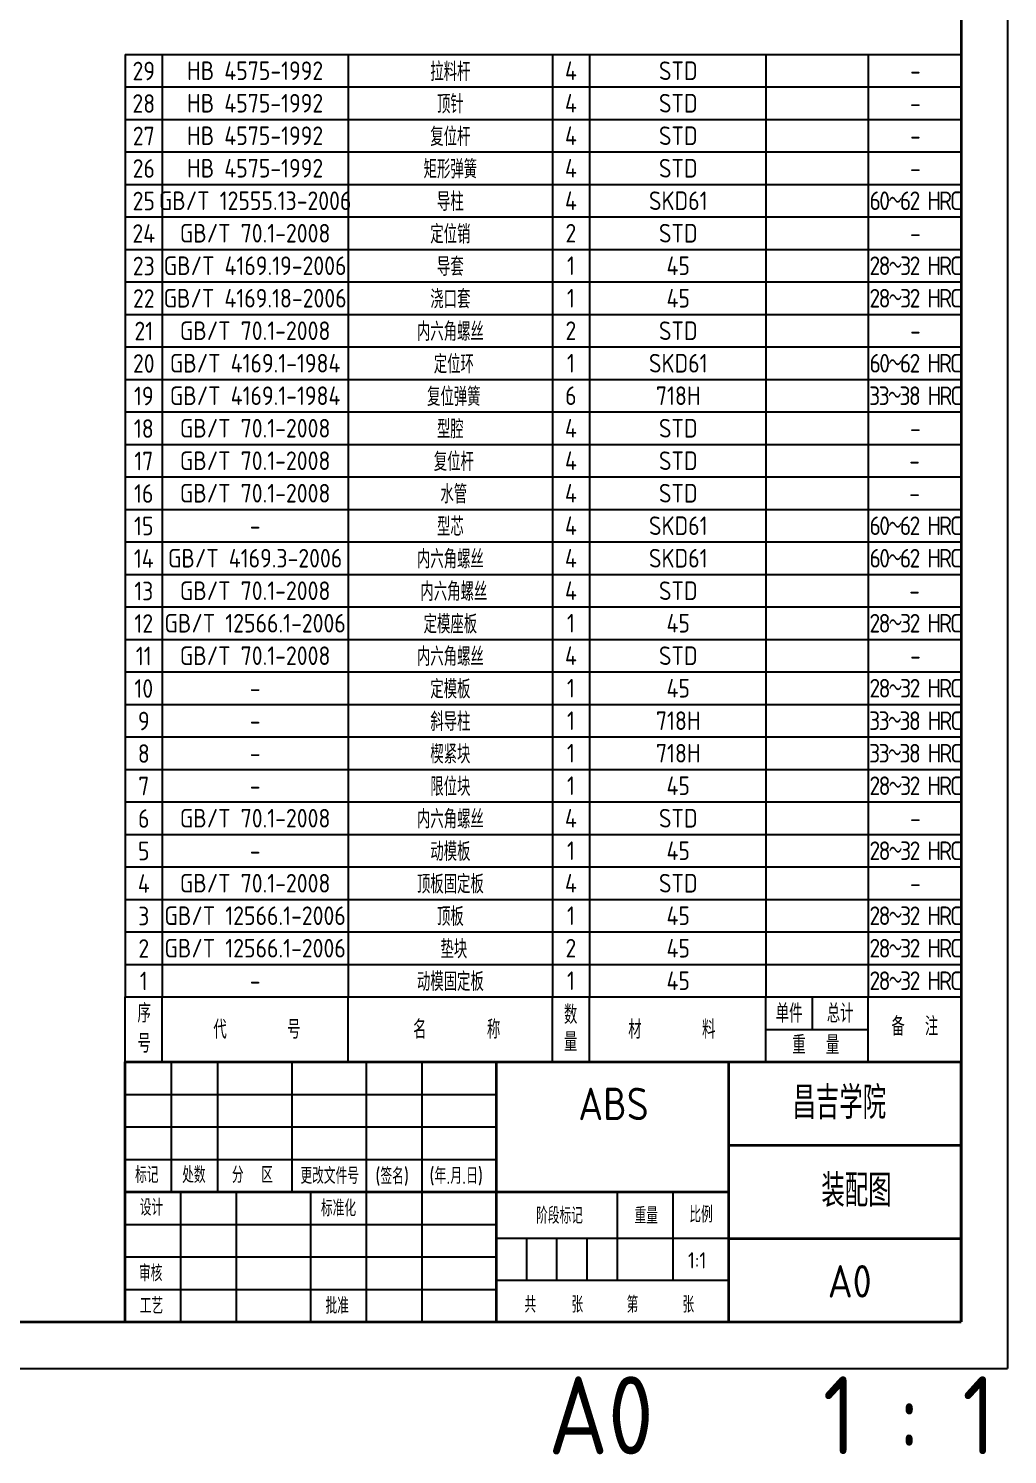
# Model space of a CAD drawing. Header units: millimetres. Extents: x 0 to 1749, y -46 to 1352.
# Drawn here: x 1222 to 1749, y -46 to 721 of the extents above; entities that cross this region are included whole.
import ezdxf
from ezdxf.enums import TextEntityAlignment as Align

# ---------------------------------------------------------------- set-up
doc = ezdxf.new("R2010")
doc.units = ezdxf.units.MM
for name, color, linetype in [('BOM零件清单', 7, 'Continuous'), ('图框层', 7, 'Continuous'), ('标题栏层', 7, 'Continuous')]:
    doc.layers.add(name, color=color, linetype=linetype)
doc.layers.add('from', color=7, linetype='Continuous', lineweight=13)
doc.styles.add('CAD图框', font='gbenor.shx', dxfattribs={"bigfont": 'gbcbig.shx'})

msp = doc.modelspace()

# ---------------------------------------------------------------- linework, layer by layer
at = {"layer": 'BOM零件清单', "color": 7}
for p, q in [((1273.6086, 707.5), (1723.6086, 707.5)), ((1273.6086, 707.5), (1273.6086, 690)), ((1293.6086, 707.5), (1293.6086, 690)), ((1393.6086, 707.5), (1393.6086, 690)), ((1503.6086, 707.5), (1503.6086, 690)), ((1523.6086, 707.5), (1523.6086, 690)), ((1618.6086, 707.5), (1618.6086, 690)), ((1673.6086, 707.5), (1673.6086, 690)), ((1273.6086, 690), (1723.6086, 690)), ((1273.6086, 690), (1273.6086, 672.5)), ((1273.6086, 690), (1723.6086, 690)), ((1293.6086, 690), (1293.6086, 672.5)), ((1393.6086, 690), (1393.6086, 672.5)), ((1503.6086, 690), (1503.6086, 672.5)), ((1523.6086, 690), (1523.6086, 672.5)), ((1618.6086, 690), (1618.6086, 672.5)), ((1673.6086, 690), (1673.6086, 672.5)), ((1273.6086, 672.5), (1723.6086, 672.5)), ((1273.6086, 672.5), (1273.6086, 655)), ((1273.6086, 672.5), (1723.6086, 672.5)), ((1293.6086, 672.5), (1293.6086, 655)), ((1393.6086, 672.5), (1393.6086, 655)), ((1503.6086, 672.5), (1503.6086, 655)), ((1523.6086, 672.5), (1523.6086, 655)), ((1618.6086, 672.5), (1618.6086, 655)), ((1673.6086, 672.5), (1673.6086, 655)), ((1273.6086, 655), (1723.6086, 655)), ((1273.6086, 655), (1273.6086, 637.5)), ((1273.6086, 655), (1723.6086, 655)), ((1293.6086, 655), (1293.6086, 637.5)), ((1393.6086, 655), (1393.6086, 637.5)), ((1503.6086, 655), (1503.6086, 637.5)), ((1523.6086, 655), (1523.6086, 637.5)), ((1618.6086, 655), (1618.6086, 637.5)), ((1673.6086, 655), (1673.6086, 637.5)), ((1723.6086, 655), (1723.6086, 637.5)), ((1273.6086, 637.5), (1723.6086, 637.5)), ((1273.6086, 637.5), (1273.6086, 620)), ((1273.6086, 637.5), (1723.6086, 637.5)), ((1293.6086, 637.5), (1293.6086, 620)), ((1393.6086, 637.5), (1393.6086, 620)), ((1503.6086, 637.5), (1503.6086, 620)), ((1523.6086, 637.5), (1523.6086, 620)), ((1618.6086, 637.5), (1618.6086, 620)), ((1673.6086, 637.5), (1673.6086, 620)), ((1723.6086, 637.5), (1723.6086, 620)), ((1273.6086, 620), (1723.6086, 620)), ((1273.6086, 620), (1273.6086, 602.5)), ((1273.6086, 620), (1723.6086, 620)), ((1293.6086, 620), (1293.6086, 602.5)), ((1393.6086, 620), (1393.6086, 602.5)), ((1503.6086, 620), (1503.6086, 602.5)), ((1523.6086, 620), (1523.6086, 602.5)), ((1618.6086, 620), (1618.6086, 602.5)), ((1673.6086, 620), (1673.6086, 602.5)), ((1723.6086, 620), (1723.6086, 602.5)), ((1273.6086, 602.5), (1723.6086, 602.5)), ((1273.6086, 602.5), (1273.6086, 585)), ((1273.6086, 602.5), (1723.6086, 602.5)), ((1293.6086, 602.5), (1293.6086, 585)), ((1393.6086, 602.5), (1393.6086, 585)), ((1503.6086, 602.5), (1503.6086, 585)), ((1523.6086, 602.5), (1523.6086, 585)), ((1618.6086, 602.5), (1618.6086, 585)), ((1673.6086, 602.5), (1673.6086, 585)), ((1723.6086, 602.5), (1723.6086, 585)), ((1273.6086, 585), (1723.6086, 585)), ((1273.6086, 585), (1273.6086, 567.5)), ((1273.6086, 585), (1723.6086, 585)), ((1293.6086, 585), (1293.6086, 567.5)), ((1393.6086, 585), (1393.6086, 567.5)), ((1503.6086, 585), (1503.6086, 567.5)), ((1523.6086, 585), (1523.6086, 567.5)), ((1618.6086, 585), (1618.6086, 567.5)), ((1673.6086, 585), (1673.6086, 567.5)), ((1723.6086, 585), (1723.6086, 567.5)), ((1273.6086, 567.5), (1723.6086, 567.5)), ((1273.6086, 567.5), (1273.6086, 550)), ((1273.6086, 567.5), (1723.6086, 567.5)), ((1293.6086, 567.5), (1293.6086, 550)), ((1393.6086, 567.5), (1393.6086, 550)), ((1503.6086, 567.5), (1503.6086, 550)), ((1523.6086, 567.5), (1523.6086, 550)), ((1618.6086, 567.5), (1618.6086, 550)), ((1673.6086, 567.5), (1673.6086, 550)), ((1723.6086, 567.5), (1723.6086, 550)), ((1273.6086, 550), (1723.6086, 550)), ((1273.6086, 550), (1273.6086, 532.5)), ((1273.6086, 550), (1723.6086, 550)), ((1293.6086, 550), (1293.6086, 532.5)), ((1393.6086, 550), (1393.6086, 532.5)), ((1503.6086, 550), (1503.6086, 532.5)), ((1523.6086, 550), (1523.6086, 532.5)), ((1618.6086, 550), (1618.6086, 532.5)), ((1673.6086, 550), (1673.6086, 532.5)), ((1723.6086, 550), (1723.6086, 532.5)), ((1273.6086, 532.5), (1723.6086, 532.5)), ((1273.6086, 532.5), (1273.6086, 515)), ((1273.6086, 532.5), (1723.6086, 532.5)), ((1293.6086, 532.5), (1293.6086, 515)), ((1393.6086, 532.5), (1393.6086, 515)), ((1503.6086, 532.5), (1503.6086, 515)), ((1523.6086, 532.5), (1523.6086, 515)), ((1618.6086, 532.5), (1618.6086, 515)), ((1673.6086, 532.5), (1673.6086, 515)), ((1723.6086, 532.5), (1723.6086, 515)), ((1273.6086, 515), (1723.6086, 515)), ((1273.6086, 515), (1273.6086, 497.5)), ((1273.6086, 515), (1723.6086, 515)), ((1273.6086, 515), (1723.6086, 515)), ((1293.6086, 515), (1293.6086, 497.5)), ((1393.6086, 515), (1393.6086, 497.5)), ((1503.6086, 515), (1503.6086, 497.5)), ((1523.6086, 515), (1523.6086, 497.5)), ((1618.6086, 515), (1618.6086, 497.5)), ((1673.6086, 515), (1673.6086, 497.5)), ((1723.6086, 515), (1723.6086, 497.5)), ((1273.6086, 497.5), (1723.6086, 497.5)), ((1273.6086, 497.5), (1273.6086, 480)), ((1273.6086, 497.5), (1723.6086, 497.5)), ((1293.6086, 497.5), (1293.6086, 480)), ((1393.6086, 497.5), (1393.6086, 480)), ((1503.6086, 497.5), (1503.6086, 480)), ((1523.6086, 497.5), (1523.6086, 480)), ((1618.6086, 497.5), (1618.6086, 480)), ((1673.6086, 497.5), (1673.6086, 480)), ((1723.6086, 497.5), (1723.6086, 480)), ((1273.6086, 480), (1723.6086, 480)), ((1273.6086, 480), (1273.6086, 462.5)), ((1273.6086, 480), (1723.6086, 480)), ((1293.6086, 480), (1293.6086, 462.5)), ((1393.6086, 480), (1393.6086, 462.5)), ((1503.6086, 480), (1503.6086, 462.5)), ((1523.6086, 480), (1523.6086, 462.5)), ((1618.6086, 480), (1618.6086, 462.5)), ((1673.6086, 480), (1673.6086, 462.5)), ((1723.6086, 480), (1723.6086, 462.5)), ((1273.6086, 462.5), (1723.6086, 462.5)), ((1273.6086, 462.5), (1273.6086, 445)), ((1273.6086, 462.5), (1723.6086, 462.5)), ((1293.6086, 462.5), (1293.6086, 445)), ((1393.6086, 462.5), (1393.6086, 445)), ((1503.6086, 462.5), (1503.6086, 445)), ((1523.6086, 462.5), (1523.6086, 445)), ((1618.6086, 462.5), (1618.6086, 445)), ((1673.6086, 462.5), (1673.6086, 445)), ((1723.6086, 462.5), (1723.6086, 445)), ((1273.6086, 445), (1723.6086, 445)), ((1273.6086, 445), (1273.6086, 427.5)), ((1273.6086, 445), (1723.6086, 445)), ((1293.6086, 445), (1293.6086, 427.5)), ((1393.6086, 445), (1393.6086, 427.5)), ((1503.6086, 445), (1503.6086, 427.5)), ((1523.6086, 445), (1523.6086, 427.5)), ((1618.6086, 445), (1618.6086, 427.5)), ((1673.6086, 445), (1673.6086, 427.5)), ((1723.6086, 445), (1723.6086, 427.5)), ((1273.6086, 427.5), (1723.6086, 427.5)), ((1273.6086, 427.5), (1273.6086, 410)), ((1273.6086, 427.5), (1723.6086, 427.5)), ((1293.6086, 427.5), (1293.6086, 410)), ((1393.6086, 427.5), (1393.6086, 410)), ((1503.6086, 427.5), (1503.6086, 410)), ((1523.6086, 427.5), (1523.6086, 410)), ((1618.6086, 427.5), (1618.6086, 410)), ((1673.6086, 427.5), (1673.6086, 410)), ((1723.6086, 427.5), (1723.6086, 410)), ((1273.6086, 410), (1723.6086, 410)), ((1273.6086, 410), (1273.6086, 392.5)), ((1273.6086, 410), (1723.6086, 410)), ((1293.6086, 410), (1293.6086, 392.5)), ((1393.6086, 410), (1393.6086, 392.5)), ((1503.6086, 410), (1503.6086, 392.5)), ((1523.6086, 410), (1523.6086, 392.5)), ((1618.6086, 410), (1618.6086, 392.5)), ((1673.6086, 410), (1673.6086, 392.5)), ((1723.6086, 410), (1723.6086, 392.5)), ((1273.6086, 392.5), (1723.6086, 392.5)), ((1273.6086, 392.5), (1273.6086, 375)), ((1273.6086, 392.5), (1723.6086, 392.5)), ((1293.6086, 392.5), (1293.6086, 375)), ((1393.6086, 392.5), (1393.6086, 375)), ((1503.6086, 392.5), (1503.6086, 375)), ((1523.6086, 392.5), (1523.6086, 375)), ((1618.6086, 392.5), (1618.6086, 375)), ((1673.6086, 392.5), (1673.6086, 375)), ((1723.6086, 392.5), (1723.6086, 375)), ((1273.6086, 375), (1723.6086, 375)), ((1273.6086, 375), (1273.6086, 357.5)), ((1273.6086, 375), (1723.6086, 375)), ((1293.6086, 375), (1293.6086, 357.5)), ((1393.6086, 375), (1393.6086, 357.5)), ((1503.6086, 375), (1503.6086, 357.5)), ((1523.6086, 375), (1523.6086, 357.5)), ((1618.6086, 375), (1618.6086, 357.5)), ((1673.6086, 375), (1673.6086, 357.5)), ((1723.6086, 375), (1723.6086, 357.5)), ((1273.6086, 357.5), (1723.6086, 357.5)), ((1273.6086, 357.5), (1273.6086, 340)), ((1273.6086, 357.5), (1723.6086, 357.5)), ((1293.6086, 357.5), (1293.6086, 340)), ((1393.6086, 357.5), (1393.6086, 340)), ((1503.6086, 357.5), (1503.6086, 340)), ((1523.6086, 357.5), (1523.6086, 340)), ((1618.6086, 357.5), (1618.6086, 340)), ((1673.6086, 357.5), (1673.6086, 340)), ((1723.6086, 357.5), (1723.6086, 340)), ((1273.6086, 340), (1723.6086, 340)), ((1273.6086, 340), (1273.6086, 322.5)), ((1273.6086, 340), (1723.6086, 340)), ((1293.6086, 340), (1293.6086, 322.5)), ((1393.6086, 340), (1393.6086, 322.5)), ((1503.6086, 340), (1503.6086, 322.5)), ((1523.6086, 340), (1523.6086, 322.5)), ((1618.6086, 340), (1618.6086, 322.5)), ((1673.6086, 340), (1673.6086, 322.5)), ((1723.6086, 340), (1723.6086, 322.5)), ((1273.6086, 322.5), (1723.6086, 322.5)), ((1273.6086, 322.5), (1273.6086, 305)), ((1273.6086, 322.5), (1723.6086, 322.5)), ((1293.6086, 322.5), (1293.6086, 305)), ((1393.6086, 322.5), (1393.6086, 305)), ((1503.6086, 322.5), (1503.6086, 305)), ((1523.6086, 322.5), (1523.6086, 305)), ((1618.6086, 322.5), (1618.6086, 305)), ((1673.6086, 322.5), (1673.6086, 305)), ((1723.6086, 322.5), (1723.6086, 305)), ((1273.6086, 305), (1723.6086, 305)), ((1273.6086, 305), (1273.6086, 287.5)), ((1273.6086, 305), (1723.6086, 305)), ((1293.6086, 305), (1293.6086, 287.5)), ((1393.6086, 305), (1393.6086, 287.5)), ((1503.6086, 305), (1503.6086, 287.5)), ((1523.6086, 305), (1523.6086, 287.5)), ((1618.6086, 305), (1618.6086, 287.5)), ((1673.6086, 305), (1673.6086, 287.5)), ((1723.6086, 305), (1723.6086, 287.5)), ((1273.6086, 287.5), (1723.6086, 287.5)), ((1273.6086, 287.5), (1273.6086, 270)), ((1273.6086, 287.5), (1723.6086, 287.5)), ((1293.6086, 287.5), (1293.6086, 270)), ((1393.6086, 287.5), (1393.6086, 270)), ((1503.6086, 287.5), (1503.6086, 270)), ((1523.6086, 287.5), (1523.6086, 270)), ((1618.6086, 287.5), (1618.6086, 270)), ((1673.6086, 287.5), (1673.6086, 270)), ((1723.6086, 287.5), (1723.6086, 270)), ((1273.6086, 270), (1723.6086, 270)), ((1273.6086, 270), (1273.6086, 252.5)), ((1273.6086, 270), (1723.6086, 270)), ((1293.6086, 270), (1293.6086, 252.5)), ((1393.6086, 270), (1393.6086, 252.5)), ((1503.6086, 270), (1503.6086, 252.5)), ((1523.6086, 270), (1523.6086, 252.5)), ((1618.6086, 270), (1618.6086, 252.5)), ((1673.6086, 270), (1673.6086, 252.5)), ((1723.6086, 270), (1723.6086, 252.5)), ((1273.6086, 252.5), (1723.6086, 252.5)), ((1273.6086, 252.5), (1273.6086, 235)), ((1273.6086, 252.5), (1723.6086, 252.5)), ((1293.6086, 252.5), (1293.6086, 235)), ((1393.6086, 252.5), (1393.6086, 235)), ((1503.6086, 252.5), (1503.6086, 235)), ((1523.6086, 252.5), (1523.6086, 235)), ((1618.6086, 252.5), (1618.6086, 235)), ((1673.6086, 252.5), (1673.6086, 235)), ((1723.6086, 252.5), (1723.6086, 235)), ((1273.6086, 235), (1723.6086, 235)), ((1273.6086, 235), (1273.6086, 217.5)), ((1273.6086, 235), (1723.6086, 235)), ((1293.6086, 235), (1293.6086, 217.5)), ((1393.6086, 235), (1393.6086, 217.5)), ((1503.6086, 235), (1503.6086, 217.5)), ((1523.6086, 235), (1523.6086, 217.5)), ((1618.6086, 235), (1618.6086, 217.5)), ((1673.6086, 235), (1673.6086, 217.5)), ((1723.6086, 235), (1723.6086, 217.5)), ((1273.6086, 217.5), (1723.6086, 217.5)), ((1273.6086, 217.5), (1273.6086, 200)), ((1273.6086, 217.5), (1723.6086, 217.5)), ((1293.6086, 217.5), (1293.6086, 200)), ((1393.6086, 217.5), (1393.6086, 200)), ((1503.6086, 217.5), (1503.6086, 200)), ((1523.6086, 217.5), (1523.6086, 200)), ((1618.6086, 217.5), (1618.6086, 200)), ((1673.6086, 217.5), (1673.6086, 200)), ((1723.6086, 217.5), (1723.6086, 200)), ((1273.6086, 200), (1723.6086, 200)), ((1273.6086, 200), (1723.6086, 200)), ((1273.6086, 200), (1723.6086, 200)), ((1293.6086, 165), (1293.6086, 200)), ((1393.6086, 165), (1393.6086, 200)), ((1503.6086, 165), (1503.6086, 200)), ((1523.6086, 165), (1523.6086, 200)), ((1618.6086, 165), (1618.6086, 200)), ((1643.6086, 182.5), (1643.6086, 200)), ((1673.6086, 165), (1673.6086, 200)), ((1618.6086, 182.5), (1673.6086, 182.5))]:
    msp.add_line(p, q, dxfattribs=at)
msp.add_lwpolyline([(1273.6086, 165), (1273.6086, 200)], dxfattribs=at)
at = {"layer": 'from', "color": 7}
msp.add_line((1723.6086, 165), (1723.6086, 217.5), dxfattribs=at)
at = {"layer": '图框层', "color": 7}
for p in [(1748.6086, 1351.55084), (0, 0)]:
    msp.add_line(p, (1748.6086, 0), dxfattribs=at)
at = {"layer": '图框层', "color": 7, "lineweight": 35}
for p in [(1723.6086, 1326.55084), (25, 25)]:
    msp.add_line(p, (1723.6086, 25), dxfattribs=at)
at = {"layer": '标题栏层', "color": 7, "lineweight": 35}
for p, q in [((1273.6086, 165), (1723.6086, 165)), ((1273.6086, 25), (1273.6086, 165)), ((1273.6086, 165), (1723.6086, 165)), ((1273.6086, 165), (1723.6086, 165)), ((1473.6086, 25), (1473.6086, 165)), ((1598.6086, 25), (1598.6086, 165)), ((1723.6086, 25), (1723.6086, 165)), ((1723.6086, 25), (1723.6086, 165)), ((1723.6086, 120), (1598.6086, 120)), ((1273.6086, 95), (1598.6086, 95)), ((1598.6086, 70), (1723.6086, 70)), ((1273.6086, 25), (1723.6086, 25))]:
    msp.add_line(p, q, dxfattribs=at)
at = {"layer": '标题栏层', "color": 7}
for p, q in [((1298.6086, 95), (1298.6086, 165)), ((1323.6086, 95), (1323.6086, 165)), ((1363.6086, 95), (1363.6086, 165)), ((1403.6086, 95), (1403.6086, 165)), ((1433.6086, 95), (1433.6086, 165)), ((1273.6086, 147.5), (1473.6086, 147.5)), ((1273.6086, 130), (1473.6086, 130)), ((1273.6086, 112.5), (1473.6086, 112.5)), ((1303.6086, 25), (1303.6086, 95)), ((1333.6086, 25), (1333.6086, 95)), ((1373.6086, 25), (1373.6086, 95)), ((1403.6086, 25), (1403.6086, 95)), ((1433.6086, 25), (1433.6086, 95)), ((1538.6086, 47.5), (1538.6086, 95)), ((1568.6086, 47.5), (1568.6086, 95)), ((1273.6086, 77.5), (1473.6086, 77.5)), ((1598.6086, 70), (1473.6086, 70)), ((1489.8586, 47.5), (1489.8586, 70)), ((1506.1086, 47.5), (1506.1086, 70)), ((1522.3586, 47.5), (1522.3586, 70)), ((1273.6086, 60), (1473.6086, 60)), ((1473.6086, 47.5), (1598.6086, 47.5)), ((1273.6086, 42.5), (1473.6086, 42.5))]:
    msp.add_line(p, q, dxfattribs=at)

# ---------------------------------------------------------------- texts
at = {"layer": 'BOM零件清单', "color": 7, "lineweight": 20, "style": 'CAD图框'}
for s, p in [('29', (1283.67481, 698.59797)), ('拉料杆', (1448.71303, 698.75995)), ('4', (1513.59263, 698.75995)), ('STD', (1571.39232, 698.75995)), ('28', (1283.67481, 681.09797)), ('顶针', (1448.71303, 681.25995)), ('4', (1513.59263, 681.25995)), ('STD', (1571.39232, 681.25995)), ('27', (1283.67481, 663.59797)), ('复位杆', (1448.71303, 663.75995)), ('4', (1513.59263, 663.75995)), ('STD', (1571.39232, 663.75995)), ('26', (1283.67481, 646.09797)), ('矩形弹簧', (1448.71303, 646.25995)), ('4', (1513.59263, 646.25995)), ('STD', (1571.39232, 646.25995)), ('25', (1283.67481, 628.59797)), ('导柱', (1448.71303, 628.75995)), ('4', (1513.59263, 628.75995)), ('SKD61', (1571.39232, 628.75995)), ('24', (1283.67481, 611.09797)), ('定位销', (1448.71303, 611.25995)), ('2', (1513.59263, 611.25995)), ('STD', (1571.39232, 611.25995)), ('导套', (1448.71303, 593.75995)), ('23', (1283.67481, 593.59797)), ('1', (1513.59263, 593.75995)), ('45', (1571.39232, 593.75995)), ('22', (1283.67481, 576.09797)), ('浇口套', (1448.71303, 576.25995)), ('1', (1513.59263, 576.25995)), ('45', (1571.39232, 576.25995)), ('21', (1283.67481, 558.59797)), ('内六角螺丝', (1448.71303, 558.75995)), ('2', (1513.59263, 558.75995)), ('STD', (1571.39232, 558.75995)), ('20', (1283.67481, 541.09797)), ('定位环', (1450.58657, 541.25995)), ('1', (1513.59263, 541.25995)), ('SKD61', (1571.39232, 541.25995)), ('19', (1283.67481, 523.59797)), ('复位弹簧', (1450.58657, 523.75995)), ('6', (1513.59263, 523.75995)), ('718H', (1571.39232, 523.75995)), ('18', (1283.67481, 506.09797)), ('型腔', (1448.71303, 506.25995)), ('4', (1513.59263, 506.25995)), ('STD', (1571.39232, 506.25995)), ('17', (1283.67481, 488.59797)), ('复位杆', (1450.58657, 488.75995)), ('4', (1513.59263, 488.75995)), ('STD', (1571.39232, 488.75995)), ('16', (1283.67481, 471.09797)), ('水管', (1450.58657, 471.25995)), ('4', (1513.59263, 471.25995)), ('STD', (1571.39232, 471.25995)), ('15', (1283.67481, 453.59797)), ('型芯', (1448.71303, 453.75995)), ('4', (1513.59263, 453.75995)), ('SKD61', (1571.39232, 453.75995)), ('14', (1283.67481, 436.09797)), ('内六角螺丝', (1448.71303, 436.25995)), ('4', (1513.59263, 436.25995)), ('SKD61', (1571.39232, 436.25995)), ('13', (1283.67481, 418.59797)), ('内六角螺丝', (1450.58657, 418.75995)), ('4', (1513.59263, 418.75995)), ('STD', (1571.39232, 418.75995)), ('12', (1283.67481, 401.09797)), ('定模座板', (1448.71303, 401.25995)), ('1', (1513.59263, 401.25995)), ('45', (1571.39232, 401.25995)), ('11', (1283.67481, 383.59797)), ('内六角螺丝', (1448.71303, 383.75995)), ('4', (1513.59263, 383.75995)), ('STD', (1571.39232, 383.75995)), ('10', (1283.67481, 366.09797)), ('定模板', (1448.71303, 366.25995)), ('1', (1513.59263, 366.25995)), ('45', (1571.39232, 366.25995)), ('9', (1283.67481, 348.59797)), ('斜导柱', (1448.71303, 348.75995)), ('1', (1513.59263, 348.75995)), ('718H', (1571.39232, 348.75995)), ('8', (1283.67481, 331.09797)), ('楔紧块', (1448.71303, 331.25995)), ('1', (1513.59263, 331.25995)), ('718H', (1571.39232, 331.25995)), ('7', (1283.67481, 313.59797)), ('限位块', (1448.71303, 313.75995)), ('1', (1513.59263, 313.75995)), ('45', (1571.39232, 313.75995)), ('6', (1283.67481, 296.09797)), ('内六角螺丝', (1448.71303, 296.25995)), ('4', (1513.59263, 296.25995)), ('STD', (1571.39232, 296.25995)), ('动模板', (1448.71303, 278.75995)), ('5', (1283.67481, 278.59797)), ('1', (1513.59263, 278.75995)), ('45', (1571.39232, 278.75995)), ('4', (1283.67481, 261.09797)), ('顶板固定板', (1448.71303, 261.25995)), ('4', (1513.59263, 261.25995)), ('STD', (1571.39232, 261.25995)), ('3', (1283.67481, 243.59797)), ('顶板', (1448.71303, 243.75995)), ('1', (1513.59263, 243.75995)), ('45', (1571.39232, 243.75995)), ('2', (1283.67481, 226.09797)), ('垫块', (1450.58657, 226.25995)), ('2', (1513.59263, 226.25995)), ('45', (1571.39232, 226.25995)), ('1', (1283.67481, 208.59797)), ('动模固定板', (1448.71303, 208.75995)), ('1', (1513.59263, 208.75995)), ('45', (1571.39232, 208.75995))]:
    msp.add_text(s, height=10, dxfattribs=at).set_placement(p, align=Align.MIDDLE)
at = {"layer": 'BOM零件清单', "color": 7, "style": 'CAD图框'}
for s, p in [('序', (1280.31131, 186.25572)), ('数', (1509.8586, 185.42795)), ('单件', (1623.86811, 186.17342)), ('总计', (1651.36811, 186.17342)), ('代      号', (1321.15507, 177.5)), ('名      称', (1428.65507, 177.5)), ('材      料', (1544.46775, 177.5)), ('备  注', (1686.12409, 179.17048)), ('号', (1280.31131, 170.00572)), ('量', (1509.8586, 170.84096)), ('重  量', (1632.79592, 169.17048))]:
    msp.add_text(s, height=10, dxfattribs=at).set_placement(p)
at = {"layer": 'BOM零件清单', "color": 7, "char_height": 10, "attachment_point": 5, "style": 'CAD图框'}
for s, insert, width in [('HB 4575-1992', (1343.6086, 698.75), 100), ('{\\T0.8;-}', (1698.6086, 698.75), 50), ('HB 4575-1992', (1343.6086, 681.25), 100), ('{\\T0.8;-}', (1698.6086, 681.25), 50), ('HB 4575-1992', (1343.6086, 663.75), 100), ('{\\T0.8;-}', (1698.6086, 663.75), 50), ('HB 4575-1992', (1343.6086, 646.25), 100), ('{\\T0.8;-}', (1698.6086, 646.25), 50), ('GB/T 12555.13-2006', (1343.6086, 628.75), 100), ('{\\T0.8;60～62 HRC}', (1698.6086, 628.75), 50), ('GB/T 70.1-2008', (1343.6086, 611.25), 100), ('{\\T0.8;-}', (1698.6086, 611.25), 50), ('GB/T 4169.19-2006', (1343.6086, 593.75), 100), ('{\\T0.8;28～32 HRC}', (1698.6086, 593.75), 50), ('GB/T 4169.18-2006', (1343.6086, 576.25), 100), ('{\\T0.8;28～32 HRC}', (1698.6086, 576.25), 50), ('GB/T 70.1-2008', (1343.6086, 558.75), 100), ('{\\T0.8;-}', (1698.6086, 558.75), 50), ('GB/T 4169.1-1984  ', (1343.6086, 541.25), 100), ('{\\T0.8;60～62 HRC}', (1698.6086, 541.25), 50), ('GB/T 4169.1-1984', (1343.6086, 523.75), 100), ('{\\T0.8;33～38 HRC}', (1698.6086, 523.75), 50), ('GB/T 70.1-2008', (1343.6086, 506.25), 100), ('{\\T0.8;-}', (1698.6086, 506.25), 50), ('GB/T 70.1-2008  ', (1343.6086, 488.75), 100), ('-', (1698.6086, 488.75), 50), ('GB/T 70.1-2008  ', (1343.6086, 471.25), 100), ('-', (1698.6086, 471.25), 50), ('-', (1343.6086, 453.75), 100), ('{\\T0.8;60～62 HRC}', (1698.6086, 453.75), 50), ('\\pt80;GB/T 4169.3-2006', (1343.6086, 436.25), 100), ('{\\T0.8;60～62 HRC}', (1698.6086, 436.25), 50), ('GB/T 70.1-2008  ', (1343.6086, 418.75), 100), ('-', (1698.6086, 418.75), 50), ('GB/T 12566.1-2006', (1343.6086, 401.25), 100), ('{\\T0.8;28～32 HRC}', (1698.6086, 401.25), 50), ('GB/T 70.1-2008', (1343.6086, 383.75), 100), ('{\\T0.8;-}', (1698.6086, 383.75), 50), ('{\\T0.8;28～32 HRC}', (1698.6086, 366.25), 50), ('-', (1343.6086, 366.25), 100), ('{\\T0.8;33～38 HRC}', (1698.6086, 348.75), 50), ('-', (1343.6086, 348.75), 100), ('-', (1343.6086, 331.25), 100), ('{\\T0.8;33～38 HRC}', (1698.6086, 331.25), 50), ('{\\T0.8;28～32 HRC}', (1698.6086, 313.75), 50), ('-', (1343.6086, 313.75), 100), ('GB/T 70.1-2008', (1343.6086, 296.25), 100), ('{\\T0.8;-}', (1698.6086, 296.25), 50), ('-', (1343.6086, 278.75), 100), ('{\\T0.8;28～32 HRC}', (1698.6086, 278.75), 50), ('GB/T 70.1-2008', (1343.6086, 261.25), 100), ('{\\T0.8;-}', (1698.6086, 261.25), 50), ('GB/T 12566.1-2006', (1343.6086, 243.75), 100), ('{\\T0.8;28～32 HRC}', (1698.6086, 243.75), 50), ('GB/T 12566.1-2006  ', (1343.6086, 226.25), 100), ('{\\T0.8;28～32 HRC}', (1698.6086, 226.25), 50), ('-', (1343.6086, 208.75), 100), ('{\\T0.8;28～32 HRC}', (1698.6086, 208.75), 50)]:
    msp.add_mtext(s, dxfattribs=dict(at, insert=insert, width=width))
at = {"layer": '图框层', "color": 7, "style": 'CAD图框'}
msp.add_text('A0    1 : 1', height=42, dxfattribs=at).set_placement((1501.40441, -46.28161))
at = {"layer": '标题栏层', "color": 7, "style": 'CAD图框'}
for s, height, p in [('昌吉学院', 17.5, (1632.88503, 134.29766)), ('ABS', 17.5, (1517.55806, 133.65942)), ('标记', 8.75, (1279.00532, 99.81531)), ('处数', 8.75, (1304.3586, 99.81531)), ('分  区', 8.75, (1331.1086, 99.81531)), ('更改文件号', 8.75, (1368.01729, 99.32883)), ('(签名)', 8.75, (1408.29681, 99.15765)), ('(年.月.日)', 8.75, (1437.41775, 99.32883)), ('    装配图', 17.5, (1610.4791, 86.99818)), ('设计', 8.75, (1281.50532, 82.28176)), ('标准化', 8.75, (1379.05375, 81.8775)), ('阶段标记', 8.75, (1494.8586, 77.90615)), ('重量', 8.75, (1547.84664, 77.90615)), ('比例', 8.75, (1577.34663, 78.48498)), ('1:1', 8.75, (1576.59663, 53.81655)), ('审核', 8.75, (1281.07267, 46.8775)), ('  A0', 17.5, (1632.88503, 38.12576)), ('工艺', 8.75, (1281.50532, 29.3775)), ('批准', 8.75, (1381.50532, 29.3775)), ('共    张', 8.75, (1488.6086, 30)), ('第     张', 8.75, (1543.6086, 30))]:
    msp.add_text(s, height=height, dxfattribs=at).set_placement(p)

doc.saveas('drawing.dxf')
